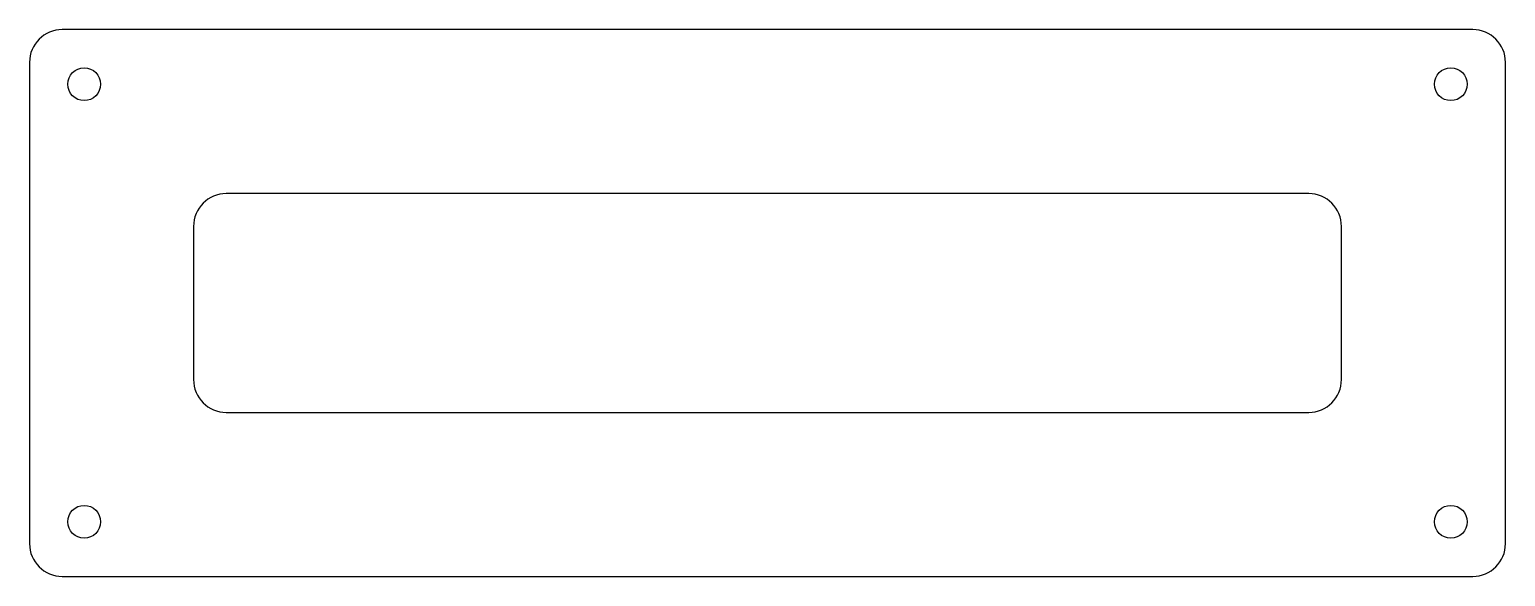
# Model space of a CAD drawing. Header units: millimetres. Extents: x -68 to 68, y -25 to 25.
import ezdxf

# ---------------------------------------------------------------- set-up
doc = ezdxf.new("R2010")
doc.units = ezdxf.units.MM
doc.layers.add('Body', color=7, linetype='CONTINUOUS')

msp = doc.modelspace()

# ---------------------------------------------------------------- linework, layer by layer
at = {"layer": 'Body'}
for p, q in [((-64.5, 25), (-64.5, 25, 2.5)), ((64.5, 25), (-64.5, 25)), ((64.5, 25, 2.5), (-64.5, 25, 2.5)), ((-64.5, 25), (-64.5, 25, 2.5)), ((64.5, 25), (-64.5, 25)), ((64.5, 25, 2.5), (-64.5, 25, 2.5)), ((64.5, 25), (64.5, 25, 2.5)), ((64.5, 25), (64.5, 25, 2.5)), ((-67.5, 22), (-67.5, 22, 2.5)), ((-67.5, 22), (-67.5, -22)), ((-67.5, 22, 2.5), (-67.5, -22, 2.5)), ((-67.5, 22), (-67.5, 22, 2.5)), ((-67.5, 22), (-67.5, -22)), ((-67.5, 22, 2.5), (-67.5, -22, 2.5)), ((67.5, -22), (67.5, 22)), ((67.5, -22, 2.5), (67.5, 22, 2.5)), ((67.5, 22), (67.5, 22, 2.5)), ((67.5, 22), (67.5, 22, 2.5)), ((67.5, -22), (67.5, 22)), ((67.5, -22, 2.5), (67.5, 22, 2.5)), ((-61, 20, 2.5), (-61, 20)), ((-61, 20, 2.5), (-61, 20)), ((64, 20, 2.5), (64, 20)), ((64, 20, 2.5), (64, 20)), ((49.5, 10), (-49.5, 10)), ((49.5, 10, 2.5), (-49.5, 10, 2.5)), ((49.5, 10, 2.5), (-49.5, 10, 2.5)), ((-49.5, 10, 2.5), (-49.5, 10)), ((49.5, 10), (-49.5, 10)), ((-49.5, 10, 2.5), (-49.5, 10)), ((49.5, 10, 2.5), (49.5, 10)), ((49.5, 10, 2.5), (49.5, 10)), ((-52.5, 7), (-52.5, -7)), ((-52.5, 7, 2.5), (-52.5, -7, 2.5)), ((-52.5, 7, 2.5), (-52.5, -7, 2.5)), ((-52.5, 7), (-52.5, -7)), ((-52.5, 7, 2.5), (-52.5, 7)), ((-52.5, 7, 2.5), (-52.5, 7)), ((52.5, -7), (52.5, 7)), ((52.5, -7, 2.5), (52.5, 7, 2.5)), ((52.5, -7, 2.5), (52.5, 7, 2.5)), ((52.5, 7, 2.5), (52.5, 7)), ((52.5, -7), (52.5, 7)), ((52.5, 7, 2.5), (52.5, 7)), ((-52.5, -7, 2.5), (-52.5, -7)), ((-52.5, -7, 2.5), (-52.5, -7)), ((52.5, -7, 2.5), (52.5, -7)), ((52.5, -7, 2.5), (52.5, -7)), ((-49.5, -10), (49.5, -10)), ((-49.5, -10, 2.5), (49.5, -10, 2.5)), ((-49.5, -10, 2.5), (-49.5, -10)), ((-49.5, -10, 2.5), (49.5, -10, 2.5)), ((-49.5, -10), (49.5, -10)), ((-49.5, -10, 2.5), (-49.5, -10)), ((49.5, -10, 2.5), (49.5, -10)), ((49.5, -10, 2.5), (49.5, -10)), ((-61, -20, 2.5), (-61, -20)), ((-61, -20, 2.5), (-61, -20)), ((64, -20, 2.5), (64, -20)), ((64, -20, 2.5), (64, -20)), ((-67.5, -22), (-67.5, -22, 2.5)), ((-67.5, -22), (-67.5, -22, 2.5)), ((67.5, -22), (67.5, -22, 2.5)), ((67.5, -22), (67.5, -22, 2.5)), ((-64.5, -25), (-64.5, -25, 2.5)), ((-64.5, -25), (64.5, -25)), ((-64.5, -25, 2.5), (64.5, -25, 2.5)), ((-64.5, -25), (-64.5, -25, 2.5)), ((-64.5, -25), (64.5, -25)), ((-64.5, -25, 2.5), (64.5, -25, 2.5)), ((64.5, -25), (64.5, -25, 2.5)), ((64.5, -25), (64.5, -25, 2.5))]:
    msp.add_line(p, q, dxfattribs=at)
for centre in [(-62.5, 20), (-62.5, 20, 2.5), (-62.5, 20, 2.5), (-62.5, 20), (62.5, 20), (62.5, 20, 2.5), (62.5, 20, 2.5), (62.5, 20), (-62.5, -20), (-62.5, -20, 2.5), (-62.5, -20, 2.5), (-62.5, -20), (62.5, -20), (62.5, -20, 2.5), (62.5, -20, 2.5), (62.5, -20)]:
    msp.add_circle(centre, 1.5, dxfattribs=at)
for centre, start, end in [((-64.5, 22), 90, -180), ((-64.5, 22, 2.5), 90, -180), ((-64.5, 22), 90, -180), ((-64.5, 22, 2.5), 90, -180), ((64.5, 22), 0, 90), ((64.5, 22, 2.5), 0, 90), ((64.5, 22), 0, 90), ((64.5, 22, 2.5), 0, 90), ((-49.5, 7), 90, 180), ((-49.5, 7, 2.5), 90, 180), ((-49.5, 7, 2.5), 90, 180), ((-49.5, 7), 90, 180), ((49.5, 7), 0, 90), ((49.5, 7, 2.5), 0, 90), ((49.5, 7, 2.5), 0, 90), ((49.5, 7), 0, 90), ((-49.5, -7), 180, -90), ((-49.5, -7, 2.5), 180, -90), ((-49.5, -7, 2.5), 180, -90), ((-49.5, -7), 180, -90), ((49.5, -7), -90, 0), ((49.5, -7, 2.5), -90, 0), ((49.5, -7, 2.5), -90, 0), ((49.5, -7), -90, 0), ((-64.5, -22), 180, -90), ((-64.5, -22, 2.5), 180, -90), ((-64.5, -22), 180, -90), ((-64.5, -22, 2.5), 180, -90), ((64.5, -22), -90, 0), ((64.5, -22, 2.5), -90, 0), ((64.5, -22), -90, 0), ((64.5, -22, 2.5), -90, 0)]:
    msp.add_arc(centre, 3, start, end, dxfattribs=at)

doc.saveas('drawing.dxf')
